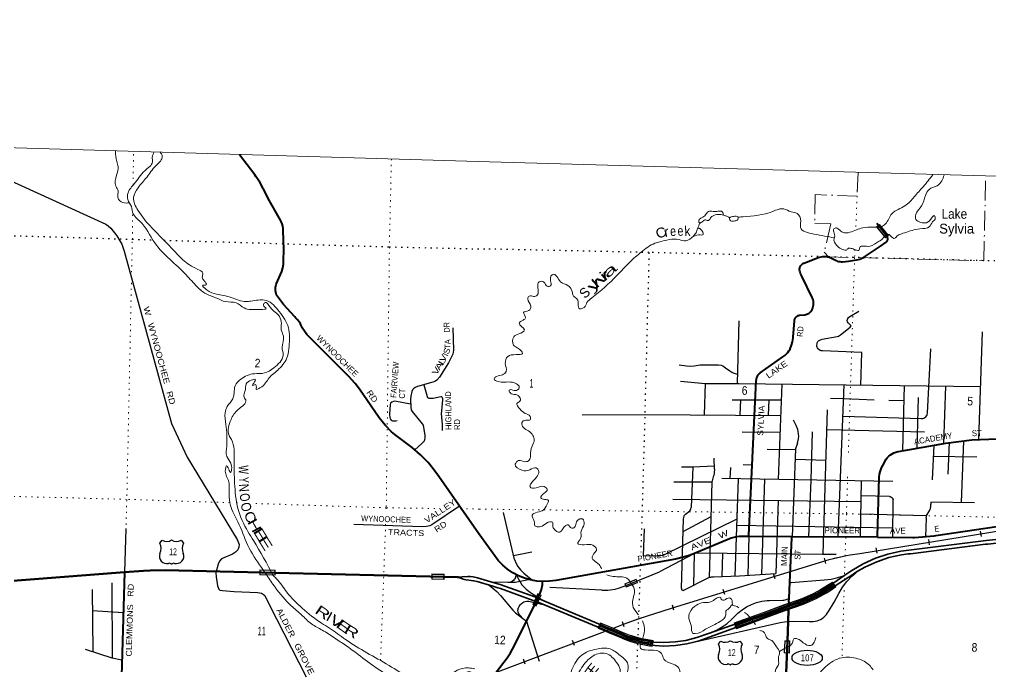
# Model space of a CAD drawing. Header units: feet. Extents: x -757852 to -501257, y -360805 to -170898.
# Drawn here: x -667449 to -647639, y -184104 to -170898 of the extents above; entities that cross this region are included whole.
import ezdxf
from ezdxf.enums import TextEntityAlignment as Align

# ---------------------------------------------------------------- set-up
doc = ezdxf.new("R2010")
doc.units = ezdxf.units.FT
doc.header["$LTSCALE"] = 80
doc.header["$PDMODE"] = 32
doc.header["$PDSIZE"] = 40
doc.linetypes.add('DOT_DASHED', pattern=[7.7, 5, -1.2, 0.3, -1.2])
doc.linetypes.add('DOTTED', pattern=[1.5, 0.3, -1.2])
for name, color, linetype, lineweight in [('16', 7, 'Continuous', 25), ('17', 7, 'Continuous', 25), ('20', 7, 'Continuous', 70), ('21', 7, 'Continuous', 25), ('23', 7, 'Continuous', 70), ('26', 7, 'Continuous', 40), ('27', 7, 'Continuous', 13), ('29', 7, 'Continuous', 25), ('31', 7, 'Continuous', 13), ('34', 7, 'Continuous', 13), ('39', 7, 'Continuous', 13), ('4', 7, 'Continuous', 13), ('41', 7, 'Continuous', 13), ('44', 7, 'DOT_DASHED', 13), ('55', 7, 'Continuous', 13), ('57', 7, 'Continuous', 13), ('59', 7, 'Continuous', 13), ('6', 7, 'DOTTED', 25), ('61', 7, 'Continuous', 13), ('7', 7, 'DOTTED', 13)]:
    doc.layers.add(name, color=color, linetype=linetype, lineweight=lineweight)
doc.layers.add('30', color=7, linetype='Continuous')

msp = doc.modelspace()

# ---------------------------------------------------------------- linework, layer by layer
at = {"layer": '16'}
for p, q in [((-664587.64, -181585.05), (-664536.33, -181526.29)), ((-664344.57, -181520.32), (-664344.85, -181520.52)), ((-664152.48, -181526.2), (-664101.09, -181585.05)), ((-653190.78, -183642.86), (-653139.47, -183584.1)), ((-652947.71, -183578.13), (-652947.99, -183578.33)), ((-652755.62, -183584.01), (-652704.23, -183642.86))]:
    msp.add_line(p, q, dxfattribs=at)
for centre, radius, start, end in [((-664780.62, -181695.68), 222.05, 332.97043, 29.75871), ((-664445.25, -181368.63), 182.07, 239.97227, 303.45418), ((-664243.47, -181369.13), 181.52, 236.33975, 300.08743), ((-664243.48, -181368.63), 182.07, 236.54582, 236.59441), ((-663908.12, -181695.68), 222.05, 150.24129, 207.02957), ((-664441.43, -181850.58), 151.42, 159.09177, 283.81923), ((-664247.31, -181850.58), 151.42, 256.18077, 20.90823), ((-653048.39, -183426.44), 182.07, 239.97227, 303.45418), ((-652846.61, -183426.94), 181.52, 236.33975, 300.08743), ((-652846.62, -183426.44), 182.07, 236.54582, 236.59441), ((-653383.76, -183753.49), 222.05, 332.97043, 29.75871), ((-652511.26, -183753.49), 222.05, 150.24129, 207.02957), ((-653044.57, -183908.39), 151.42, 159.09177, 283.81923), ((-652850.45, -183908.39), 151.42, 256.18077, 20.90823)]:
    msp.add_arc(centre, radius, start, end, dxfattribs=at)
for centre, major_axis, start_param, end_param in [((-664386.09, -182049.4), (-19.56, 51.67), 4.95877769, 6.28318531), ((-664302.64, -182049.4), (19.56, 51.67), 0, 1.32637542), ((-652989.23, -184107.21), (-19.56, 51.67), 4.95877769, 6.28318531), ((-652905.78, -184107.21), (19.56, 51.67), 0, 1.32637542)]:
    msp.add_ellipse(centre, major_axis=major_axis, ratio=0.929097, start_param=start_param, end_param=end_param, dxfattribs=at)
at = {"layer": '17'}
msp.add_ellipse((-651380.21, -183926.56), major_axis=(-309.24, 1), ratio=0.500121, dxfattribs=at)
at = {"layer": '20'}
msp.add_line((-674533.82, -182881.11), (-665304.07, -182177.26), dxfattribs=at)
at = {"layer": '20', "lineweight": 35}
for p, q in [((-657794.98, -182462.44), (-658108.8, -182368.13)), ((-657762.67, -182393.83), (-658106.56, -182290.78))]:
    msp.add_line(p, q, dxfattribs=at)
for points in [[(-650615.01, -182240), (-650468.2, -182142.92), (-650235.33, -182005.99), (-649989.42, -181894.16), (-649733.17, -181808.64), (-649469.39, -181750.38), (-649305.51, -181728.46), (-647729.77, -181530.92), (-647204.01, -181476.01), (-646782.75, -181417.1), (-646369.95, -181314.48), (-646199.28, -181258.28), (-645167.07, -180903.89), (-644442.72, -180686), (-643699.56, -180545.02), (-643344.3, -180505.65), (-641241.13, -180352.37)], [(-650372.79, -182173.7), (-650200.75, -182072.54), (-649961.99, -181963.96), (-649713.19, -181880.93), (-649457.06, -181824.36), (-649322.95, -181806.42), (-649301.58, -181803.56), (-649272.95, -181799.97), (-647745.44, -181608.47), (-647718.75, -181605.13), (-647695.44, -181602.69), (-647223.68, -181553.43)], [(-653664.51, -183598.43), (-653611.31, -183584.89), (-653603.97, -183582.54), (-652834.33, -183307.29), (-652388.6, -183144.67), (-651785.94, -182922.66), (-651455.76, -182804.9), (-651334.43, -182750.84), (-651183.27, -182681.34), (-651016.19, -182588.68), (-650807.39, -182457.13), (-650451.85, -182222.02), (-650432.5, -182209.65), (-650401.85, -182190.79), (-650372.79, -182173.7)], [(-653393.97, -183427.78), (-652060.58, -182957.99), (-651687.16, -182820.89), (-651404.67, -182713.73), (-651291.02, -182663.31), (-651157.89, -182597.12), (-650992.29, -182499.42), (-650859.16, -182408.03), (-650615.01, -182240)], [(-658106.56, -182290.78), (-658196.13, -182271.61), (-658254.08, -182265.73), (-658279.01, -182263.21), (-658304.08, -182264.43), (-658415.42, -182269.84), (-658467.51, -182276.7), (-658492.51, -182279.99)], [(-658108.8, -182368.13), (-658183.87, -182351.2), (-658284.18, -182338.05), (-658339.88, -182331.27), (-658394.56, -182318.71), (-658447.63, -182300.51), (-658467.51, -182291.42), (-658492.51, -182279.99)], [(-653393.97, -183427.78), (-653629.23, -183511.92), (-653633.43, -183513.23), (-653852.47, -183568.97), (-654076.15, -183601.52), (-654301.99, -183610.5), (-654505.96, -183607.12), (-654629.32, -183588.22), (-654835.46, -183544.1), (-655039.98, -183481.08), (-656883.58, -182705.7), (-656937.17, -182682.98), (-657641.33, -182430.28), (-657762.67, -182393.83)], [(-653664.51, -183598.43), (-653837.97, -183642.56), (-654069.41, -183676.22), (-654303.1, -183685.5), (-654486.48, -183673.29), (-654639.06, -183646.51), (-654866.3, -183596.09), (-655072.45, -183536.23), (-656888.14, -182784.99), (-656912.94, -182774.72), (-656938.14, -182764.03), (-656966.16, -182752.15), (-657637.93, -182511.07), (-657662.86, -182502.12), (-657687.93, -182494.59), (-657794.98, -182462.44)]]:
    msp.add_lwpolyline(points, dxfattribs=at)
at = {"layer": '20'}
msp.add_lwpolyline([(-665304.07, -182177.26), (-664921, -182148.05), (-664782.03, -182140.44), (-664475.09, -182135.76), (-662232.97, -182189.81), (-658785.02, -182272.94), (-658517.51, -182279.39), (-658492.51, -182279.99)], dxfattribs=at)
at = {"layer": '21'}
for points in [[(-657323.35, -182224.16), (-657323.93, -182250.42), (-657328.49, -182271.54), (-657332.48, -182285.81), (-657341.6, -182304.07), (-657350.74, -182319.49), (-657364.42, -182337.18), (-657392.96, -182362.88), (-657410.64, -182374.86), (-657430.04, -182382.86)], [(-657240.06, -182361.15), (-657274.59, -182296.38), (-657302.81, -182245.85), (-657323.35, -182224.16)], [(-651768.41, -183182.49), (-651663.58, -183176.01), (-651330.06, -183180.94), (-651294.28, -183182.12), (-651255.53, -183181.65), (-651217.04, -183177.13), (-651179.23, -183168.62), (-651142.52, -183156.2), (-651107.31, -183140.01), (-651073.98, -183120.23), (-651042.9, -183097.08), (-651014.42, -183070.8), (-650988.84, -183041.69), (-650966.44, -183010.06), (-650948.48, -182978.31), (-650830.78, -182786.97), (-650736.64, -182614.14), (-650659.46, -182485.68), (-650569.28, -182365.99), (-650467.08, -182256.39), (-650419.7, -182214.83), (-650388.9, -182187.83), (-650372.79, -182173.7)], [(-651734.99, -182389.2), (-651709.43, -182387.31), (-651032, -182337.04), (-650892.11, -182319.98), (-650754.76, -182288.4), (-650621.47, -182242.63), (-650615.01, -182240)], [(-657869.6, -182440.23), (-657712.97, -182571.2), (-657635.38, -182651.12), (-657383.27, -182954.26), (-657353.61, -182983.95), (-657329.42, -183003.73), (-657107.03, -183174.7)], [(-657829.09, -182373.44), (-657487.06, -182383.98), (-657402.93, -182383.13), (-657366.42, -182381.98), (-657337.93, -182378.04), (-657067.22, -182324.61)], [(-657240.06, -182361.15), (-657226.65, -182389.98), (-657199.29, -182433.38), (-657169.32, -182468.47), (-657113.41, -182523.27), (-657022.13, -182592.91), (-656951.39, -182640.86), (-656750.39, -182760.42)], [(-657185.31, -183114.67), (-657223.54, -183076.99), (-657242.64, -183054.44), (-657261.19, -183026.19), (-657276.29, -182991.62), (-657280.85, -182955.09), (-657278.27, -182930.27), (-657272.6, -182911.45), (-657269.17, -182902.32), (-657256.89, -182877.46), (-657231.84, -182841.03), (-657212.96, -182820.96), (-657178.73, -182795.84), (-657159.33, -182785.57), (-657135.37, -182778.72), (-657098.86, -182771.87), (-657077.47, -182770.44), (-657058.93, -182770.73), (-657030.12, -182774.44), (-657003.03, -182779.86), (-656914.2, -182802.59), (-656738.11, -182846.63)], [(-653393.97, -183427.78), (-653343.97, -183408.73), (-653326.04, -183402.26), (-653216.14, -183353.39), (-653111.95, -183293.29), (-653014.61, -183222.64), (-652925.19, -183142.2), (-652795.62, -183014.86), (-652708.46, -182946.04), (-652614.59, -182886.71), (-652515.03, -182837.52), (-652410.88, -182799.01), (-652303.26, -182771.59), (-652193.38, -182755.57), (-652149.02, -182752.4), (-651878.74, -182746.5), (-651878.05, -182746.42), (-651854.3, -182745.22), (-651830.8, -182741.54), (-651807.82, -182735.43), (-651785.6, -182726.95), (-651764.39, -182716.19), (-651748.87, -182706.14)], [(-653664.51, -183598.43), (-651934.36, -183205.97), (-651842.29, -183189.03), (-651769.08, -183182.53), (-651768.41, -183182.49)]]:
    msp.add_lwpolyline(points, dxfattribs=at)
at = {"layer": '23'}
msp.add_line((-651768.41, -183182.49), (-651758.81, -182948.17), dxfattribs=at)
msp.add_lwpolyline([(-651811.36, -184230.98), (-651784.54, -183576.29), (-651768.41, -183182.49)], dxfattribs=at)
at = {"layer": '26'}
for p, q in [((-649750.74, -175332.91), (-649961.5, -175064.02)), ((-651694.01, -181453.43), (-652570.17, -181447.61)), ((-649944.07, -181465.04), (-651694.01, -181453.43))]:
    msp.add_line(p, q, dxfattribs=at)
for points in [[(-658080.53, -181397.72), (-658893, -180223.05), (-659007.94, -180071.49), (-659112.82, -179940.66), (-659267.82, -179780), (-659438.76, -179636.42), (-659789.55, -179370.09), (-659856.05, -179312.21), (-659990.73, -179175.58), (-660110.39, -179025.62), (-660515.06, -178444.7), (-660600.14, -178329.77), (-660729.11, -178185.15), (-661532.4, -177383.45), (-661587.92, -177324.97), (-661637.03, -177261.01), (-661679.18, -177192.26), (-661684.17, -177182.5), (-661696.88, -177157.63), (-661708.77, -177132.5), (-661718.19, -177112.6), (-661744.15, -177069.93), (-661774.43, -177030.21), (-661785.12, -177018.87), (-661808.92, -176993.62), (-661831.32, -176968.87), (-662061, -176715.05), (-662187.95, -176554.38), (-662202.08, -176525.44), (-662213.11, -176495.18), (-662220.91, -176463.93), (-662225.41, -176432.04), (-662226.54, -176399.86), (-662224.31, -176367.73), (-662218.73, -176336.01), (-662209.87, -176305.05), (-662202.83, -176286.54), (-662099.14, -176042.26), (-662077.55, -175967.14), (-662063.93, -175890.17), (-662059.01, -175831.02), (-662057, -175588.05), (-662065.93, -175215.02), (-662069.15, -175164.88), (-662077.59, -175115.35), (-662091.15, -175066.98), (-662109.71, -175020.29), (-662124.4, -174990.98), (-662351, -174598.05), (-662479.92, -174347.03), (-662546.33, -174221.51), (-662625.5, -174103.62), (-662649.95, -174072.01), (-662960.69, -173658.47)], [(-650533.81, -175830.54), (-650334.03, -175796.4), (-650306.82, -175790.21), (-650280.4, -175781.21), (-650255.07, -175769.5), (-650231.1, -175755.2), (-650227.83, -175752.98), (-650131.13, -175686.86), (-649884.74, -175527.99), (-649771.87, -175441.86), (-649763.75, -175435.61), (-649756.32, -175428.56), (-649749.68, -175420.76), (-649743.88, -175412.31), (-649742.46, -175409.68), (-649732.4, -175384.78), (-649735.28, -175359.68), (-649736.19, -175356.65), (-649738.94, -175350.08), (-649742.36, -175343.83), (-649746.41, -175337.98), (-649750.74, -175332.91)], [(-652570.17, -181447.61), (-652568.84, -181419.41), (-652420.92, -178272.81), (-652417.2, -178247.12), (-652410.81, -178221.97), (-652401.82, -178197.62), (-652390.34, -178174.34), (-652376.49, -178152.39), (-652360.43, -178132.01), (-652342.31, -178113.42), (-652338.15, -178109.66), (-651873.8, -177782.03), (-651838.85, -177757.27), (-651806.67, -177729), (-651777.62, -177697.52), (-651752.03, -177663.18), (-651730.16, -177626.35), (-651727.05, -177620.31), (-651699.69, -177548.49), (-651679.98, -177474.21), (-651668.15, -177398.28), (-651666.23, -177376.3), (-651641.12, -177055.67), (-651639.89, -177041.8), (-651637.2, -177028.15), (-651633.11, -177014.85), (-651627.65, -177002.04), (-651620.88, -176989.88), (-651612.88, -176978.5), (-651603.73, -176968.01), (-651593.53, -176958.54), (-651582.4, -176950.18), (-651570.46, -176943.04), (-651557.83, -176937.18), (-651544.67, -176932.67), (-651531.56, -176929.65), (-651424.62, -176923.33), (-651406.21, -176920.15), (-651388.24, -176915.06), (-651370.9, -176908.12), (-651354.38, -176899.41), (-651338.86, -176889.01), (-651324.51, -176877.06), (-651323.43, -176876.05), (-651306.24, -176857.33), (-651291.1, -176836.92), (-651278.18, -176815.04), (-651267.62, -176791.93), (-651262.05, -176775.33), (-651255.38, -176750.45), (-651250.69, -176725.33), (-651250.56, -176724.62), (-651248.48, -176698.55), (-651249.13, -176672.4), (-651252.52, -176646.47), (-651258.59, -176621.03), (-651267.29, -176596.37), (-651278.53, -176572.75), (-651279.51, -176570.95), (-651491.54, -176133.96), (-651513.77, -176082.83), (-651521.57, -176058.39), (-651529.53, -176033.45), (-651533.45, -176008.39), (-651533.82, -176004.47), (-651533.68, -175989.84), (-651532, -175975.3), (-651528.81, -175961.02), (-651524.15, -175947.15), (-651518.07, -175933.84), (-651510.62, -175921.24), (-651501.9, -175909.49), (-651492, -175898.72), (-651481.03, -175889.03), (-651469.1, -175880.55), (-651456.36, -175873.36), (-651446.14, -175868.79), (-651339.99, -175834.22), (-651154.48, -175759.28), (-651124.12, -175747.84), (-651092.74, -175739.64), (-651060.67, -175734.77), (-651028.27, -175733.27), (-650995.88, -175735.17), (-650963.88, -175740.44), (-650932.6, -175749.03), (-650914.53, -175755.66), (-650789.17, -175817.72), (-650764.96, -175827.93), (-650739.81, -175835.56), (-650714, -175840.51), (-650687.81, -175842.74), (-650661.54, -175842.22), (-650657.24, -175841.88), (-650533.81, -175830.54)], [(-649944.07, -181465.04), (-649943.4, -181440.14), (-649911.39, -180245.11), (-649902.29, -180178.08), (-649886.23, -180112.37), (-649863.39, -180048.7), (-649840.1, -179999.12), (-649771.59, -179873.48), (-649745.19, -179840.8), (-649715.52, -179811.06), (-649682.91, -179784.58), (-649647.7, -179761.65), (-649610.29, -179742.54), (-649571.09, -179727.43), (-649530.52, -179716.51), (-649518.3, -179714.1), (-648549.34, -179543.42), (-648018.84, -179477.68), (-647672.07, -179464.87), (-644976.28, -179422.82)], [(-649944.07, -181465.04), (-649226.01, -181469.8), (-649190.39, -181468.74), (-648788.37, -181435.21), (-648755.41, -181430.57), (-647145.2, -181189.1), (-646659.43, -181083.16), (-643022.34, -180098.55)], [(-652570.17, -181447.61), (-652731.72, -181446.54), (-652767.85, -181448.02), (-652823.08, -181455.09), (-652877.28, -181467.9), (-652929.84, -181486.3), (-653711.52, -181807.21), (-653808.04, -181843.08), (-653882.07, -181867.59), (-654063.42, -181913.03), (-656506.3, -182344.97), (-656634.94, -182363.24), (-656764.79, -182367.96), (-656894.41, -182359.08), (-657022.4, -182336.7), (-657147.35, -182301.07), (-657267.89, -182252.57), (-657382.71, -182191.74), (-657490.53, -182119.24), (-657590.18, -182035.86), (-657680.57, -181942.53), (-657681.56, -181941.4), (-658080.53, -181397.72)], [(-651734.99, -182389.2), (-651695.14, -181479.31), (-651694.01, -181453.43)], [(-665304.07, -182177.26), (-665413.56, -185949.75), (-665408.87, -185964.99), (-665393.64, -185974.36), (-665347.96, -185993.11), (-665309.3, -186003.66), (-665217.93, -186011.86), (-663934.03, -186050.54), (-663559.17, -186055.23), (-663338.95, -186078.66), (-662951.67, -186155.13), (-662603.54, -186256.27), (-662545.88, -186265), (-662495.52, -186266.18), (-662402.97, -186257.97), (-662271.53, -186232.87), (-662166.34, -186197.03), (-661999.99, -186129.05), (-661856.11, -186082.25), (-661667.45, -186035.4), (-661531.27, -185998.19)], [(-656889.89, -182743.12), (-656827.6, -182603.17), (-656797.94, -182530.11), (-656781.96, -182438.78), (-656777.4, -182370.28)], [(-651729.3, -182833.23), (-651752.25, -182783.23), (-651748.87, -182706.14), (-651734.99, -182389.2)], [(-657810.37, -184329.96), (-657723.24, -184218.59), (-657501.9, -183924.04), (-657433.44, -183821.3), (-657349.01, -183670.6), (-656889.89, -182743.12)]]:
    msp.add_lwpolyline(points, dxfattribs=at)
at = {"layer": '29'}
for p, q in [((-652777.4, -177048.55), (-652807.55, -178322.44)), ((-647808.75, -177269.87), (-647886.43, -179470.01)), ((-650266.93, -177696.02), (-651067.41, -177663.79)), ((-648925.7, -178927.72), (-648857.9, -177619.55)), ((-650284.42, -178361.01), (-650266.93, -177696.02)), ((-653459.4, -178325.36), (-653478.48, -178965.47)), ((-651897.88, -178338.29), (-651969.46, -180286.17)), ((-650747.35, -181459.71), (-650623.92, -178353.66)), ((-649432.09, -179697.59), (-649396.4, -178368.48)), ((-648560.44, -178378.56), (-648600.7, -179552.47)), ((-652909.45, -178659.25), (-651909.76, -178661.72)), ((-652739.55, -178659.67), (-652750.74, -178969.46)), ((-652162.19, -178662.45), (-652176.5, -178972.64)), ((-649716.83, -178665.22), (-649406.33, -178674.93)), ((-649137.82, -179645.09), (-649106, -178611.14)), ((-651052.3, -181812.11), (-650962.22, -178862.03)), ((-650643.41, -178993.7), (-649051.98, -179039.64)), ((-650975.32, -179263.92), (-648988.29, -179314.23)), ((-652703.69, -179315.76), (-651937.1, -179318.62)), ((-651277.3, -179311.04), (-651308.61, -180301.02)), ((-652193.21, -179665.39), (-651613.74, -179671.42)), ((-648793.44, -179588.61), (-648831.78, -180289.87)), ((-648481.66, -179532.94), (-648510.29, -180177.17)), ((-648192.15, -179494.76), (-648235.92, -180755.82)), ((-653271.76, -180075), (-653274.02, -179854.23)), ((-651623.69, -179872.33), (-650993.58, -179888.93)), ((-647921.74, -179828.81), (-648808.3, -179815.9)), ((-653710.07, -180035.03), (-653746.27, -180855.14)), ((-652946.52, -180044.03), (-652958.68, -180268.64)), ((-652504.98, -179991.48), (-652684.73, -179988.3)), ((-649631.04, -180327.98), (-653122.59, -180265.55)), ((-652787.09, -180271.55), (-652853.71, -182255.75)), ((-652303.91, -182222.82), (-652240.66, -180281.32)), ((-651308.61, -180301.02), (-651350.28, -181455.71)), ((-650292.67, -181461.66), (-650270.07, -180316.55)), ((-649702.53, -180631.69), (-650273.58, -180617)), ((-650278.41, -180738.97), (-654123.42, -180691.32)), ((-651969.44, -180718.01), (-652019.88, -182204.17)), ((-649631.73, -181464.05), (-649627.69, -180699.72)), ((-657348.64, -181919.8), (-657577.58, -180962.03)), ((-653910.4, -181348.17), (-653338.6, -181038.44)), ((-648943.35, -181024.65), (-650281.54, -180994)), ((-652814.84, -181098.01), (-654298.75, -181820.26)), ((-653943.77, -182512.37), (-653902.97, -181089.07)), ((-652817.96, -181219.01), (-649631.75, -181269.66)), ((-648952.15, -181078.36), (-648967.62, -181453.71)), ((-665278.27, -181288.34), (-665304.07, -182177.26)), ((-652570.02, -181444.41), (-652589.43, -182241.56)), ((-657368.24, -181837.82), (-656994.5, -181759.69)), ((-653677.29, -181793.75), (-654391.27, -182168.04)), ((-653691.68, -182442.9), (-653677.29, -181793.75)), ((-653110.71, -181793.65), (-653118.43, -182264.09)), ((-665562.49, -182394.74), (-665558.54, -183935.4)), ((-653895.42, -182546.52), (-653415.24, -182302.3)), ((-665962.44, -182534.01), (-665954.61, -183804.54)), ((-655571.14, -182543.37), (-656626.65, -182492.63)), ((-665959.83, -182958.2), (-665331.99, -182998.97)), ((-657107.03, -183174.7), (-656845.36, -183990.81))]:
    msp.add_line(p, q, dxfattribs=at)
for points in [[(-669192.03, -173476.17), (-665685.07, -175078.86), (-665638.08, -175108.96), (-665581.85, -175160.52), (-665461.66, -175314.05), (-665361.63, -175483.97), (-665309.06, -175629.01), (-664348.82, -179144.62), (-664025.4, -179833.14), (-663006.58, -181508.12), (-662969.67, -181613.04), (-662974.36, -181664.61), (-662991.2, -181718.67), (-663039.95, -181767.73), (-663100.55, -181811.2), (-663324.35, -181904.08), (-663367.94, -181950.55), (-663398.05, -182011.76), (-663439.94, -182192.47), (-663438.23, -182274), (-663408.22, -182457.55), (-663382, -182522.44), (-663358.57, -182541.19), (-663308.92, -182554.75), (-663070.63, -182574.36), (-662593.41, -182593.61), (-662510.49, -182606.82), (-662472.14, -182631.49), (-662444.89, -182653.7), (-662352.15, -182835.38), (-661602, -184309.73)], [(-651067.41, -177663.79), (-651094.52, -177660.18), (-651112.5, -177654.19), (-651143, -177636.75), (-651158.79, -177622.03), (-651171.33, -177601.88), (-651177.31, -177586.07), (-651180.04, -177562.65), (-651175.68, -177499.44), (-651169.69, -177483.63), (-651165.27, -177472.76), (-651152.26, -177458.56), (-651136.95, -177446.61), (-651110.32, -177436.23), (-651073.29, -177423.15), (-650766.1, -177368.66), (-650744.32, -177359.95), (-650702.92, -177333.79), (-650502.49, -177176.86), (-650486.69, -177157.78), (-650486.14, -177149.61), (-650487.24, -177146.35), (-650509.03, -177124.55), (-650543.89, -177089.68), (-650555.86, -177071.14), (-650561.32, -177043.9), (-650560.21, -177022.1), (-650550.42, -177000.31), (-650535.16, -176980.69), (-650506.85, -176958.9), (-650325.85, -176851.22)], [(-658610.82, -177189.34), (-658592.18, -177648.41), (-658610.01, -177731.51), (-658693.82, -177904.88), (-658877.79, -178197.08), (-658934.23, -178257.81), (-658962.34, -178276.56), (-659015.54, -178298.71), (-659327.82, -178391.41), (-659376.43, -178409.22), (-659409.82, -178435.94), (-659430.9, -178457.04), (-659442.62, -178487.51), (-659462.38, -178586.52), (-659471.9, -178648.06), (-659467.22, -178816.81), (-659457.24, -178866.76), (-659436.76, -178898.85), (-659231.29, -179148.05), (-659214.19, -179180.11), (-659179.05, -179388.71), (-659178.4, -179441.82), (-659183.74, -179473.09), (-659195.45, -179501.21), (-659238.12, -179551.94), (-659384.65, -179681.87)], [(-653990.69, -177945.84), (-653841.22, -177966.98), (-653764.97, -177971.34), (-653688.71, -177964.8), (-653562.35, -177947.36), (-653523.14, -177945.18), (-653488.28, -177947.36), (-653187.63, -177949.54), (-653135.35, -177956.08), (-653102.67, -177969.16), (-653046.02, -178010.57), (-652958.88, -178071.6), (-652917.49, -178097.75), (-652876.09, -178115.19), (-652803.13, -178135.72)], [(-653962.41, -178278.65), (-653459.4, -178325.36), (-652776.03, -178327.69), (-647848.2, -178387.16)], [(-659197.09, -178352.6), (-659134.53, -178589.47), (-659122.69, -178609.85), (-659111.68, -178621.7), (-659098.47, -178628.79), (-659071.27, -178629.32), (-659007.86, -178625.04), (-658854.35, -178595.94), (-658842.26, -178595.92), (-658832.31, -178601.19), (-658822.94, -178615.25), (-658818.83, -178633.42), (-658816.27, -178661.17), (-658841.68, -178887.14), (-658843.22, -178940.39), (-658824.33, -179167.05), (-658826.08, -179285.03)], [(-650903.49, -178623.87), (-650623.12, -178633.79), (-650012.7, -178658.86)], [(-659469.04, -178751.27), (-659788.92, -178690.12), (-659818.63, -178692.59), (-659851.43, -178706.65), (-659881.89, -178727.75), (-659887.35, -178754.99), (-659901.67, -178952.59), (-659893.6, -179023.07), (-659884.23, -179051.2), (-659865.49, -179076.98), (-659837.8, -179090.67), (-659769.48, -179088.85), (-659745.16, -179081.62)], [(-655970.77, -178965), (-654684.1, -178959), (-651924.8, -178977.25)], [(-651576.29, -179543.82), (-651556.97, -179453.46), (-651552.61, -179402.24), (-651554.79, -179361.91), (-651561.32, -179308.51), (-651571.13, -179267.1), (-651601.63, -179185.37), (-651658.62, -179074.51)], [(-649051.98, -179039.64), (-649022.63, -179038.78), (-649000.84, -179034.42), (-648980.14, -179023.52), (-648961.63, -179007.18), (-648943.11, -178988.65), (-648935.48, -178976.66), (-648931.12, -178965.76), (-648925.7, -178927.72)], [(-651576.29, -179543.82), (-651615.48, -179663.31), (-651685.99, -181457.36)], [(-653273.96, -180011.74), (-653710.07, -180035.03), (-653943.13, -180031.4)], [(-653375.38, -182285.31), (-653318.04, -180341.61), (-653287.21, -180206.43)], [(-653271.76, -180075), (-653274.8, -180144.37), (-653278.61, -180163.44), (-653287.21, -180206.43)], [(-653318.04, -180341.61), (-653725.83, -180342.23), (-654101.23, -180342.23)], [(-649702.53, -180631.69), (-649686.27, -180634.51), (-649674.29, -180638.87), (-649653.34, -180650.58), (-649645.97, -180657.39), (-649636.16, -180671.56), (-649632.35, -180681.91), (-649627.69, -180699.72)], [(-658471.24, -180832.82), (-659034.97, -181211.04), (-659076.74, -181231.55), (-659147.43, -181243.85), (-659236.02, -181252.46), (-660627.82, -181204.01)], [(-653902.97, -181089.07), (-653897.88, -181063.06), (-653889.17, -181036.9), (-653879.36, -181016.2), (-653861.93, -180995.49), (-653772.61, -180923.57), (-653759.54, -180906.13), (-653750.83, -180884.33), (-653746.27, -180855.14)], [(-648952.15, -181078.36), (-648948.79, -181039.91), (-648944.44, -181018.12), (-648934.63, -181001.77), (-648897.6, -180944.01), (-648881.26, -180914.58), (-648871.45, -180892.78), (-648867.09, -180877.53), (-648860.56, -180829.57), (-648858.04, -180790.38)], [(-647968.66, -180760.17), (-648854.67, -180745.75), (-648858.04, -180790.38)], [(-654429.7, -181850.79), (-654719.21, -181843.05), (-654701.8, -181291.89)], [(-654429.7, -181850.79), (-654390.83, -181846.08), (-654361.97, -181840.09), (-654323.29, -181829.73), (-654298.75, -181820.26)], [(-650787.05, -181814.79), (-651066.48, -181815.67), (-653659.84, -181787.74)], [(-657348.64, -181919.8), (-657316.11, -181999.22), (-657280.17, -182061.33), (-657228.97, -182129.99), (-657158.17, -182196.46), (-656977.83, -182344.49)], [(-655571.14, -182543.37), (-655445.8, -182543), (-655397.88, -182538.64), (-655297.66, -182521.21), (-655210.52, -182497.23), (-655081.98, -182449.28), (-654759.56, -182322.87), (-654539.52, -182233.51), (-654391.27, -182168.04)], [(-653288.73, -182269.46), (-652761.18, -182252.83), (-652019.88, -182204.17)], [(-653415.24, -182302.3), (-653384.28, -182288.52), (-653364.67, -182281.44), (-653348.33, -182277.63), (-653334.71, -182274.9), (-653309.12, -182271.09), (-653288.73, -182269.46)], [(-653943.77, -182512.37), (-653941.47, -182527.73), (-653935.75, -182537.27), (-653925.13, -182545.17), (-653915.33, -182547.35), (-653905.25, -182548.17), (-653895.42, -182546.52)], [(-665362.56, -183972.22), (-665559.31, -183935.26), (-666101.71, -183755.89)]]:
    msp.add_lwpolyline(points, dxfattribs=at)
at = {"layer": '31'}
for p, q in [((-655098.76, -182413.63), (-654865.95, -182322.53)), ((-654865.95, -182322.53), (-654838.62, -182392.37))]:
    msp.add_line(p, q, dxfattribs=at)
msp.add_lwpolyline([(-654838.62, -182392.37), (-655071.43, -182483.47), (-655098.76, -182413.63)], dxfattribs=at)
msp.add_lwpolyline([(-654870.48, -182332.88), (-655088.4, -182418.16), (-655066.89, -182473.11), (-654848.97, -182387.83)], close=True, dxfattribs=at)
at = {"layer": '34', "lineweight": 25}
for p, q in [((-647824.27, -181447.38), (-647841.92, -181338.19)), ((-648882.32, -181621.07), (-648899.97, -181511.88)), ((-649954.61, -181791.78), (-649972.26, -181682.59)), ((-650999.66, -181997.73), (-651029.45, -181891.21)), ((-652036.23, -182315.7), (-652068.94, -182210.04)), ((-653059.72, -182635.26), (-653092.43, -182529.6)), ((-654097.72, -182953.85), (-654130.43, -182848.19)), ((-655110.27, -183295.82), (-655149.29, -183192.32)), ((-658166.74, -184386.96), (-655513.86, -183386.82)), ((-656127.18, -183676.4), (-656166.2, -183572.9)), ((-657129.54, -184057.08), (-657168.56, -183953.58))]:
    msp.add_line(p, q, dxfattribs=at)
at = {"layer": '34'}
for p, q in [((-654149.15, -182913.77), (-651021.38, -181945.54)), ((-658166.35, -184387.99), (-655125.55, -183241.61))]:
    msp.add_line(p, q, dxfattribs=at)
at = {"layer": '34', "lineweight": 25}
msp.add_lwpolyline([(-655330.6, -183317.73), (-655125.92, -183240.57), (-655125.88, -183240.56), (-654807.2, -183126.1), (-654487.66, -183019.56), (-654166.15, -182918.49), (-654149.71, -182912.8), (-654149.49, -182912.73), (-651021.69, -181944.48), (-650933.65, -181919.86), (-650845.55, -181897.39), (-650757.03, -181876.43), (-650667.72, -181856.32), (-650578.32, -181838.37), (-650503.39, -181824.49), (-650306.13, -181793.3), (-647048.67, -181266.68)], dxfattribs=at)
at = {"layer": '34'}
msp.add_lwpolyline([(-650503.2, -181825.57), (-650305.96, -181794.39), (-647048.5, -181267.77), (-647047.93, -181267.68)], dxfattribs=at)
for centre, radius, start, end in [((-649585.98, -186966.31), 5221.92, 100.11632, 105.95479), ((-648480.9, -201413.76), 19348.87, 107.03526, 110.08484)]:
    msp.add_arc(centre, radius, start, end, dxfattribs=at)
at = {"layer": '39'}
for p, q in [((-652433.86, -183247.78), (-652552.55, -183097.31)), ((-651945.86, -183794.93), (-651845.84, -183734.69))]:
    msp.add_line(p, q, dxfattribs=at)
for points in [[(-665208.7, -174639.55), (-665339.14, -174635.43), (-665442.53, -174531.48), (-665436.4, -174398.79), (-665483.7, -174302.66), (-665468.66, -174077.62), (-665437.03, -173901.42), (-665463.99, -173797.88), (-665488.68, -173584.75)], [(-664704.7, -173607.34), (-664739, -173712.05), (-664736, -173801.05), (-664890, -173985.05), (-665106, -174253.05), (-665234, -174434.05), (-665238, -174575.05), (-665166, -174718.05), (-665128, -174864.05), (-664993, -175015.05), (-664688, -175456.05), (-664047, -176111.05), (-663821, -176357.05), (-663642, -176497.05), (-663419, -176588.05), (-663248, -176657.05), (-663029, -176683.05), (-662867, -176785.05), (-662533, -176816.05), (-662415, -176798.05), (-662470, -176728.05), (-662440, -176676.05), (-662334, -176770.05), (-662147, -176960.05), (-662106, -177100.05), (-662108, -177235.05), (-662063, -177361.05), (-662090, -177594.05), (-662070, -177749.05), (-662261, -178008.05), (-662449, -178113.05), (-662656, -178127.05), (-662933, -178240.05), (-663049, -178375.05), (-663069, -178518.05), (-663097, -178638.05), (-663210, -178798.05), (-663252, -178923.05), (-663240, -179163.05), (-663221, -179604.05), (-663217, -179816.05), (-663138, -179955.05), (-663121, -180080.05), (-663141, -180142.05), (-663180, -180076.05), (-663222, -180005.05), (-663249, -180113.05), (-663186, -180308.05), (-663172, -180580.05), (-663144, -180816.05), (-662991, -181149.05), (-662789, -181631.05), (-662512, -182082.05), (-662403.47, -182239.38)], [(-662273.47, -182245.29), (-662674, -181534.05), (-662787, -181350.05), (-662993, -180877.05), (-663059, -180362.05), (-663070, -179890.05), (-663124, -179472.05), (-663172, -179386.05), (-663133, -179061.05), (-662988, -178860.05), (-662834, -178663.05), (-662874, -178586.05), (-662849, -178492.05), (-662823, -178336.05), (-662724, -178260.05), (-662637, -178246.05), (-662669, -178318.05), (-662691, -178370.05), (-662640, -178351.05), (-662616, -178402.05), (-662621, -178442.05), (-662542, -178418.05), (-662355, -178214.05), (-662155, -178029.05), (-661982, -177770.05), (-661949, -177570.05), (-661962, -177189.05), (-662148, -176860.05), (-662413, -176633.05), (-662577, -176626.05), (-662727, -176646.05), (-662824, -176657.05), (-663131, -176572.05), (-663429, -176503.05), (-663637, -176410.05), (-663707, -176324.05), (-663638, -176314.05), (-663680, -176232.05), (-663718, -176160.05), (-663710, -176076.05), (-663810, -175999.05), (-664115, -175801.05), (-664429, -175476.05), (-665033, -174790.05), (-665122, -174534.05), (-665030, -174332.05), (-664853, -174121.05), (-664664, -173883.05), (-664535, -173686.05), (-664561.58, -173630.05), (-664570.98, -173621.23), (-664580.7, -173611.24)], [(-648815.75, -174067.18), (-649012.92, -174311.46), (-649196.5, -174516.64), (-649385.5, -174703.55), (-649651.97, -174861.75), (-649783.41, -175070.67), (-649861.34, -175132.31)], [(-649808.82, -175324.67), (-649710.34, -175286.6), (-649610.17, -175368.04), (-649548.43, -175323.8), (-649385.24, -175250.71), (-649083.11, -175170.12), (-648888.84, -175130.23), (-648821.18, -175027.85), (-648768.29, -174947.12), (-648796.91, -174899.91), (-648828.2, -174935.09), (-648946.39, -175045.87), (-649068.81, -175039.83), (-649161.29, -174978.46), (-649166.18, -174881.74), (-649045.7, -174700.63), (-648966.54, -174492.01), (-648892.14, -174367.73), (-648728.82, -174290.62), (-648633.11, -174191.17), (-648586.07, -174074.23)], [(-653090.18, -174889.59), (-653112.11, -174822.49), (-653204.28, -174813.43), (-653274.76, -174817.15), (-653371.08, -174811.97), (-653409.95, -174832.82), (-653470.6, -174905.26), (-653592.87, -175017.91), (-653575.84, -175050.66), (-653514.49, -175018.48), (-653449.19, -174988.44), (-653393.36, -175002.34), (-653362, -174965.15), (-653307.96, -174910.6), (-653194.33, -174878.12), (-653090.24, -174891.6)], [(-652967.32, -174943.92), (-653018.61, -174914.07), (-653054.49, -174904.85), (-653090.24, -174891.6)], [(-652967.32, -174943.92), (-652880, -174916.62), (-652791.97, -174929.57), (-652795.75, -174983.76), (-652852.89, -175010.04), (-652958.79, -174990.47), (-652967.32, -174943.92)], [(-650833.62, -175354.19), (-651241.47, -175278.23), (-651514.45, -175142.53), (-651512.27, -175013.86), (-651587.54, -174856.49), (-651707.11, -174824.4), (-651857.88, -174763.12), (-652080.72, -174816.15), (-652685.29, -174925.03), (-652781.96, -174932.42)], [(-653575.91, -175052.67), (-653587.78, -175108.6), (-653617.86, -175167.96), (-653646.71, -175251.5), (-653699.13, -175318.17), (-653595.88, -175295.41), (-653503.18, -175288.4), (-653519.03, -175219.49), (-653567.59, -175167.6), (-653593.37, -175156.7), (-653610.96, -175155.2)], [(-649861.34, -175132.31), (-650034.88, -175138.84), (-650246.31, -175150), (-650510.62, -175241.9), (-650647.42, -175245.45), (-650737.76, -175180.12), (-650795.14, -175152.08), (-650842.5, -175186.74), (-650819.67, -175288.07), (-650833.62, -175402.77), (-650739.57, -175544.16), (-650632.9, -175601.98), (-650586.72, -175603.5), (-650537.35, -175568.91), (-650465.19, -175575.3), (-650371.74, -175606.54), (-650325.68, -175612.07), (-650312.65, -175582.33), (-650301.04, -175534.43), (-650256.47, -175523.83), (-650095.71, -175525.09), (-649923.76, -175430.16), (-649822.69, -175351), (-649808.82, -175324.67)], [(-653702.12, -175319.91), (-653855.08, -175415.64), (-653992.97, -175390.99), (-654387.77, -175437.73), (-654486.48, -175465.94), (-654763.09, -175645.3), (-654998.87, -175848.77), (-655261.17, -176125.8), (-655774.47, -176579.65), (-655872.11, -176677.03), (-655929.6, -176775.72), (-656036.61, -176790.3), (-656048.84, -176733.58), (-656076.71, -176601.91), (-656145.22, -176545.34), (-656185.27, -176417.3), (-656262.77, -176328.25), (-656409.01, -176251.03), (-656566.94, -176101), (-656589.55, -176116.35), (-656613.43, -176232.24), (-656612.68, -176332.85), (-656681.35, -176342.66), (-656751.08, -176261.92), (-656847.2, -176250.71), (-656873.09, -176366.53), (-656888.3, -176524.95), (-656959.49, -176550.77), (-657053.74, -176543.65), (-657079.6, -176597.12), (-657016.24, -176750.07), (-657059.34, -176839.18), (-657165.07, -176875.93), (-657124.43, -176985.9), (-657174.19, -177032.54), (-657256.73, -177098.22), (-657148.54, -177232.53), (-657263.8, -177315.24), (-657366.23, -177374.24), (-657369.79, -177545.11), (-657267.53, -177614.85), (-657188.28, -177712), (-657315.77, -177737.98), (-657487.95, -177778.59), (-657538.78, -177919.75), (-657521.86, -178079.22), (-657594.5, -178149.25), (-657714.15, -178181.53), (-657766.05, -178232.13), (-657683.42, -178287.14), (-657472.64, -178296.08), (-657309.04, -178333.64), (-657253.1, -178405.89), (-657289, -178459.02), (-657381.56, -178462.01), (-657457.93, -178461.52), (-657441.56, -178514.36), (-657322.26, -178554.48), (-657245.46, -178603.27), (-657240.24, -178689.95), (-657301.92, -178732.17), (-657239.32, -178846.88), (-657133.71, -178936.85), (-657031.19, -178998.56), (-657029.53, -179071.03), (-657122.09, -179074.02), (-657198.29, -179129.85), (-657169.3, -179227.36), (-657064.91, -179293.15), (-656973.61, -179390.7), (-656946.24, -179476.09), (-656992.6, -179603.31), (-657025.18, -179801.38), (-657050.28, -179893.09), (-657127.63, -179922.74), (-657269.61, -179899.97), (-657334.28, -179972.27), (-657197.65, -180097.46), (-657038.49, -180086.59), (-656908.61, -180048.62), (-656854.81, -180124.82), (-656898.76, -180240.05), (-657011.38, -180365.09), (-657033.89, -180438.78), (-656905.83, -180457.07), (-656742.21, -180432.27), (-656681.73, -180488.57), (-656754.82, -180572.67), (-656809.97, -180661.38), (-656738.67, -180693.89), (-656656.87, -180712.67), (-656689.86, -180800.1), (-656759.73, -180908.44), (-656885.86, -180954.59), (-656990.29, -181013.52), (-656962.99, -181100.91), (-656937.06, -181230.51)], [(-656937.06, -181230.51), (-656869.51, -181254.86), (-656757.83, -181220.31), (-656626.83, -181148.17), (-656572.81, -181155.98), (-656569.47, -181238.56), (-656535.42, -181304.05), (-656434.85, -181363.68), (-656362.08, -181289.63), (-656251.03, -181212.82), (-656206.55, -181266.58), (-656152.66, -181278.41), (-656104.98, -181233.71), (-656071.39, -181128.2), (-655963.66, -181091.51), (-655930.98, -181199.2), (-655991.85, -181340.02), (-656002.79, -181490.53), (-656060.27, -181589.22), (-655926.53, -181617.76), (-655750.02, -181629.59), (-655676.4, -181714.49), (-655716.91, -181785.57), (-655764.49, -181888.61), (-655665.16, -181986.42), (-655595.36, -182065.16), (-655576.23, -182108.15)], [(-662403.47, -182239.38), (-662234, -182485.05), (-661903, -182864.05), (-661691, -183052.05), (-661493, -183232.05), (-661272, -183360.05), (-661025, -183518.05), (-660788, -183675.05), (-659994, -184245.05), (-659618, -184470.05), (-659436, -184664.05), (-659352, -184791.05), (-659196, -184760.05), (-658991, -184647.05), (-658882, -184594.05), (-658546, -184404.05), (-658422, -184337.05), (-658341, -184317.05), (-658335, -184243.05), (-658291, -184208.05), (-658217, -184222.05), (-658163.44, -184227.83)], [(-658162.42, -184149.05), (-658291, -184131.05), (-658520, -184179.05), (-658629, -184262.05), (-658803, -184465.05), (-658986, -184559.05), (-659081, -184569.05), (-659138, -184626.05), (-659243, -184571.05), (-659508, -184344.05), (-659909, -184081.05), (-660795, -183552.05), (-661126, -183317.05), (-661284, -183220.05), (-661681, -182911.05), (-661992, -182588.05), (-662209, -182306.05), (-662277.51, -182239.54)], [(-655468.08, -182233.34), (-655336.78, -182265.8), (-655056.26, -182300.12), (-654946.06, -182439.89)], [(-654946.71, -182438.86), (-654908.46, -182514.19), (-654919.65, -182672.74), (-654939.73, -182857.14), (-654848.45, -183017.05), (-654819.78, -183049.42)], [(-652904.58, -182838.47), (-652948.58, -182708.28), (-652992.69, -182704.82), (-653098.67, -182749.61), (-653134.1, -182726.32), (-653144.19, -182697.46), (-653194.42, -182695.7), (-653271.1, -182737.12), (-653370.7, -182791.77), (-653496.73, -182797.05), (-653634.58, -182848.68), (-653774.15, -182998.99), (-653792.33, -183125.12), (-653741.41, -183289.73), (-653709.66, -183425.56), (-653663.6, -183431.09), (-653453.71, -183343.44), (-653232.85, -183227.99), (-653080.79, -183126.37), (-653040.09, -183049.26), (-653039.68, -182974.84), (-652954.8, -182899.18), (-652935.61, -182865.61), (-652904.58, -182838.47)], [(-652776.63, -182905.47), (-652809.78, -182880.86), (-652916.65, -182853.33)], [(-652552.55, -183097.31), (-652582.42, -183059.32), (-652657.85, -182997.51)], [(-654736.27, -183172.39), (-654701.45, -183317.59), (-654734.3, -183523.7), (-654781.79, -183652.9)], [(-651954.9, -184721.96), (-652088.4, -184431.38), (-652068.28, -184307.32), (-652032.88, -184207.9), (-652014.66, -184142.12), (-651963.72, -184059.3), (-651967.56, -183930.43), (-651943.55, -183810.53), (-652008.22, -183697.76), (-652102.69, -183573.96), (-652187.65, -183528.93), (-652279.59, -183389.12), (-652345.02, -183369.72)], [(-651846.6, -183735.14), (-651709.41, -183657.29), (-651673.44, -183602.15), (-651653.34, -183540.45), (-651580.92, -183538.81), (-651458.85, -183617.25), (-651309.95, -183674.44), (-651235.24, -183602.47), (-651202.05, -183509.01)], [(-657886.24, -184491.74), (-657666.71, -184561.89), (-657596.45, -184626.56), (-657480.36, -184765.16), (-657091.23, -184852.37), (-656541.2, -184751.76), (-656297.08, -184600.86), (-656071.69, -184284.4), (-655877.27, -183993.07), (-655647.2, -183841.71), (-655478.21, -183837.21), (-655267.11, -184021.17), (-655197.26, -184160.25), (-655228.6, -184320.15), (-655273.48, -184463.51), (-655116.81, -184714.07), (-654829.99, -184918.62), (-654494.2, -185100.64), (-654371.13, -185271.65), (-654278.34, -185570.41), (-654240.58, -185768.79), (-654242.22, -185819.02), (-654289.82, -185799.35), (-654302.79, -185827.09), (-654243.88, -185931.62), (-654143.22, -186111.95), (-653956.47, -186303.15), (-653621.95, -186400.64), (-653334.24, -186454.35), (-653207.72, -186581.22), (-653210.03, -186713.91), (-653362.07, -186938.23), (-653546.75, -187177.58), (-653576.81, -187359.65), (-653615.17, -187611.85), (-653741.04, -187835.03), (-653800.08, -187919.59), (-653879.61, -187892.83), (-653968.62, -187910.03), (-654061.94, -187874.77), (-654094.81, -187773.11), (-653982.48, -187718.47), (-653816.82, -187631.38), (-653823.57, -187468.21), (-653818.51, -187251.13), (-653860.41, -187056.64), (-653824.49, -186756.08), (-653807.84, -186553.45), (-653793.5, -186483.52), (-653983.12, -186380.73), (-654151.95, -186256.5), (-654203.72, -186303.07), (-654224.67, -186390.9), (-654277.12, -186334.86), (-654394.95, -186373.23), (-654457.18, -186308.83), (-654500.39, -186339.59), (-654513.46, -186494.06), (-654539.15, -186603.85), (-654437.05, -186925.04), (-654464.85, -187161.5), (-654501.13, -187349.39), (-654428.49, -187649.5), (-654378.59, -187783.9), (-654252.61, -187804.14), (-654182.36, -187868.81), (-654097.91, -187929.92), (-653954.97, -187984.9), (-653888.08, -188029.35), (-653961.83, -188133.54), (-654143.07, -188328.74), (-654468.16, -188682.16), (-654692.07, -188937.47), (-655030.8, -189293.31), (-655761.45, -189693.75), (-656385.62, -189910.61), (-656985, -190168.52), (-657507.72, -190541.59), (-657963.02, -190943.03), (-658278.08, -191296.78), (-658373.2, -191443.63)], [(-657817.6, -184402.04), (-657556.2, -184563.51), (-657119.36, -184728.74), (-656662.55, -184651.21), (-656351.58, -184484.41), (-656178.39, -184166.23), (-655979.83, -183871.02), (-655680.27, -183746.08), (-655400.77, -183743.2), (-655194.06, -183876.72), (-655035.1, -184056.95), (-655046.29, -184215.5), (-655083.42, -184429.52), (-654940.61, -184673.6), (-654657.46, -184805.61), (-654469.52, -184898.28), (-654459.17, -184911.47)], [(-654781.79, -183652.9), (-654781.07, -183725.34), (-654687.81, -183762.6), (-654457.09, -183776.22), (-654352.57, -183837.99), (-654302.02, -183952.3), (-654112.33, -184053.08), (-653998.35, -184133.26), (-653956.56, -184269.41), (-653862.75, -184413.31), (-653845.75, -184508.41), (-653948.57, -184579.46), (-654044.73, -184692.98), (-654117.65, -184833.4), (-654217.89, -184948.8), (-654272.85, -185031.48), (-654296.89, -185122.62)], [(-652236.87, -186793.07), (-652201.77, -186553.92), (-652040.72, -186114.65), (-651577.22, -185399.66), (-651423.98, -185076.81), (-651436.07, -184830.99), (-651377.04, -184746.43), (-651267.87, -184480.47), (-651000.29, -184103.03), (-650674.8, -183922.62), (-650347.83, -183943.42), (-650110.93, -184075.93), (-650035.11, -184169.92)]]:
    msp.add_spline(points, degree=3, dxfattribs=at)
at = {"layer": '4'}
msp.add_lwpolyline([(-751809.62, -170897.83), (-720494.9, -171910.43), (-689178.81, -172879.95), (-657861.41, -173806.4), (-626542.79, -174689.77), (-595222.97, -175530.05), (-563902.02, -176327.26), (-532580.01, -177081.38), (-501256.99, -177792.41), (-505285.46, -360804.74), (-536860.21, -360087.99), (-568433.95, -359327.81), (-600006.62, -358524.19), (-631578.15, -357677.16), (-663148.48, -356786.69), (-694717.56, -355852.8), (-726285.32, -354875.48), (-757851.71, -353854.74)], close=True, dxfattribs=at)
msp.add_lwpolyline([(-751809.62, -170897.83), (-720494.9, -171910.43), (-689178.81, -172879.95), (-657861.41, -173806.4), (-626542.79, -174689.77), (-595222.97, -175530.05), (-563902.02, -176327.26), (-532580.01, -177081.38), (-501256.99, -177792.41), (-505285.46, -360804.74), (-536860.21, -360087.99), (-568433.95, -359327.81), (-600006.62, -358524.19), (-631578.15, -357677.16), (-663148.48, -356786.69), (-694717.56, -355852.8), (-726285.32, -354875.48), (-757851.71, -353854.74)], close=True, dxfattribs=at)
at = {"layer": '44'}
msp.add_lwpolyline([(-650341.28, -174022.43), (-650362.22, -174504.74), (-651215.96, -174472.21), (-651223.78, -175059.2), (-650899.31, -175069.74), (-651031.91, -175646.64), (-650947.21, -175743.89), (-647777.7, -175822.9), (-647739.21, -174126.69)], dxfattribs=at)
at = {"layer": '55'}
for p in [(-655629.88, -183295.08), (-652836.89, -183297.1)]:
    msp.add_point(p, dxfattribs=at)
at = {"layer": '57'}
for p, q in [((-662546.91, -182235.05), (-662544.88, -182130.08)), ((-662546.91, -182235.05), (-662234, -182241.12)), ((-662544.88, -182130.08), (-662231.97, -182136.14)), ((-662231.97, -182136.14), (-662234, -182241.12)), ((-656979.16, -182838.03), (-656872.14, -182612.09)), ((-656872.14, -182612.09), (-656804.36, -182644.19)), ((-652820.03, -183320.23), (-652835.68, -183276.84))]:
    msp.add_line(p, q, dxfattribs=at)
for points in [[(-662537.03, -182138.22), (-662240.11, -182143.98), (-662241.84, -182232.97), (-662538.76, -182227.21)], [(-659034.47, -182213.7), (-658784.56, -182220.44), (-658787.39, -182325.4), (-659037.3, -182318.67)], [(-659026.69, -182221.91), (-658792.77, -182228.21), (-658795.16, -182317.18), (-659029.08, -182310.89)], [(-656815.01, -182648), (-656868.34, -182622.74), (-656968.5, -182834.21), (-656915.17, -182859.47)]]:
    msp.add_lwpolyline(points, close=True, dxfattribs=at)
for points in [[(-652868.37, -183209.84), (-652277.22, -182999.99), (-651860.66, -182846.72), (-651525.78, -182727.8), (-651392.37, -182674.95), (-651256.24, -182614.17), (-651106.5, -182529.61), (-650964.92, -182445.05), (-650865.72, -182378.18)], [(-652858.11, -183214.69), (-652274.5, -183007.51), (-651857.94, -182854.24), (-651522.97, -182735.29), (-651389.26, -182682.32), (-651252.63, -182621.32), (-651102.48, -182536.53), (-650960.63, -182451.81), (-650867.75, -182389.19), (-650842.77, -182424.72)], [(-650842.77, -182424.72), (-650953.01, -182501.8), (-651053.34, -182564.97), (-651191.88, -182638.79), (-651330.35, -182709.94), (-651528.57, -182789.01), (-651650.95, -182831.25), (-651958.74, -182942.28), (-652151.99, -183016.25), (-652478.65, -183129.86), (-652841.11, -183261.78), (-652858.11, -183214.69)], [(-652845.92, -183272.05), (-652475.97, -183137.4), (-652149.25, -183023.77), (-651955.95, -182949.78), (-651648.29, -182838.79), (-651525.78, -182796.51), (-651327.03, -182717.23), (-651188.17, -182645.88), (-651049.32, -182571.89), (-650948.58, -182508.47), (-650831.61, -182426.68)], [(-652835.68, -183276.84), (-652473.29, -183144.94), (-652146.51, -183031.29), (-651953.16, -182957.28), (-651645.63, -182846.33), (-651522.99, -182804.01), (-651323.71, -182724.52), (-651184.46, -182652.97), (-651045.3, -182578.81), (-650944.15, -182515.14), (-650833.56, -182437.81), (-650805.5, -182477.71)], [(-650865.72, -182378.18), (-650831.61, -182426.68), (-650794.32, -182479.7)], [(-656804.36, -182644.19), (-656911.38, -182870.13), (-656979.16, -182838.03)], [(-652824.86, -183330.45), (-652565.81, -183237.82), (-652236.38, -183118.91), (-651847.04, -182976.21), (-651476.77, -182844.08), (-651332.47, -182783.3), (-651207.23, -182727.8), (-651106.5, -182674.95), (-650986.7, -182603.6), (-650915.91, -182563.96), (-650794.32, -182479.7)], [(-650805.5, -182477.71), (-650920.15, -182557.17), (-650990.7, -182596.67), (-651110.41, -182667.97), (-651210.71, -182720.59), (-651335.64, -182775.96), (-651479.67, -182836.62), (-651849.76, -182968.69), (-652239.11, -183111.39), (-652568.51, -183230.29), (-652820.03, -183320.23)], [(-655643.42, -183327.39), (-655619.48, -183270.24), (-655595.28, -183212.48)], [(-654538.78, -183620.6), (-654668.84, -183604.28), (-654788.77, -183579.27), (-654937.7, -183538.8), (-655036.72, -183506.12), (-655151.97, -183455.97), (-655282.45, -183402.8), (-655412.86, -183347.72), (-655609.01, -183265.94), (-655590.97, -183222.89)], [(-655595.28, -183212.48), (-655492.13, -183254.69), (-655333.91, -183321.33), (-655257.29, -183353.2), (-655149.82, -183398.6), (-655044.34, -183442.06), (-655011.5, -183456.55), (-654966.73, -183472), (-654898.07, -183493.25), (-654762.74, -183529.95), (-654631.39, -183554.1), (-654524.69, -183569.44)], [(-655590.97, -183222.89), (-655495.2, -183262.08), (-655337, -183328.71), (-655260.38, -183360.58), (-655152.9, -183405.98), (-655047.48, -183449.42), (-655014.42, -183464), (-654969.22, -183479.6), (-654900.3, -183500.93), (-654764.51, -183537.76), (-654632.68, -183562), (-654533.54, -183576.25), (-654538.78, -183620.6)], [(-652824.86, -183330.45), (-652845.92, -183272.05), (-652868.37, -183209.84)], [(-655643.42, -183327.39), (-655541.88, -183368.66), (-655385.65, -183435.3), (-655231.42, -183500.01), (-655139.87, -183537.68), (-655072.2, -183566.65), (-655038.37, -183577.28), (-654959.76, -183605.28), (-654863.24, -183632.33), (-654731.89, -183661.3), (-654595.56, -183685.45), (-654539.06, -183691.32)], [(-654546.08, -183682.54), (-654594.45, -183677.52), (-654730.33, -183653.45), (-654861.3, -183624.57), (-654957.34, -183597.65), (-655035.83, -183569.69), (-655069.42, -183559.14), (-655136.77, -183530.3), (-655228.35, -183492.62), (-655382.53, -183427.93), (-655538.8, -183361.27), (-655632.92, -183323.02), (-655615.19, -183280.7)], [(-655619.48, -183270.24), (-655415.96, -183355.1), (-655285.52, -183410.19), (-655155.08, -183463.34), (-655039.58, -183513.6), (-654940, -183546.46), (-654790.64, -183587.05), (-654670.16, -183612.18), (-654531.78, -183629.54)], [(-655615.19, -183280.7), (-655419.06, -183362.48), (-655288.59, -183417.58), (-655158.19, -183470.71), (-655042.44, -183521.08), (-654942.3, -183554.12), (-654792.51, -183594.83), (-654671.48, -183620.08), (-654540.65, -183636.49), (-654546.08, -183682.54)], [(-654524.69, -183569.44), (-654531.78, -183629.54), (-654539.06, -183691.32)]]:
    msp.add_lwpolyline(points, dxfattribs=at)
at = {"layer": '59'}
for points in [[(-651733.26, -183580.75), (-651743.19, -183830.55), (-651848.1, -183826.39), (-651838.18, -183576.58)], [(-651830.5, -183584.89), (-651741.57, -183588.42), (-651750.86, -183822.23), (-651839.78, -183818.71)]]:
    msp.add_lwpolyline(points, close=True, dxfattribs=at)
at = {"layer": '6'}
for p, q in [((-654609.84, -175654.4), (-657917, -175583.05)), ((-649957.65, -175767.38), (-654609.84, -175654.4)), ((-654709.68, -179603.92), (-654774.21, -181770.79)), ((-654782.45, -182002.07), (-654836.05, -183507.7)), ((-654840.75, -183639.68), (-654878.67, -184704.94))]:
    msp.add_line(p, q, dxfattribs=at)
for points in [[(-675488.71, -175130.42), (-670434, -175225.05), (-665146, -175383.05), (-664739.1, -175395.15)], [(-664497.93, -175402.33), (-659902, -175539.05), (-657917, -175583.05)], [(-654606.67, -175657.23), (-654675.48, -178293.81), (-654709.68, -179603.92)], [(-640641.39, -175985.78), (-645120.42, -175887.71), (-646350.75, -175857.1), (-649957.65, -175767.38)]]:
    msp.add_lwpolyline(points, dxfattribs=at)
at = {"layer": '61'}
for p, q in [((-649963.41, -175127.66), (-649904.7, -175080.98)), ((-649905.14, -175080.87), (-649722.86, -175310.15)), ((-649781.56, -175356.83), (-649963.67, -175127.79)), ((-649722.86, -175310.15), (-649781.56, -175356.83))]:
    msp.add_line(p, q, dxfattribs=at)
msp.add_lwpolyline([(-649952.39, -175129.12), (-649906.19, -175092.39), (-649734.1, -175308.86), (-649780.27, -175345.58)], close=True, dxfattribs=at)
at = {"layer": '7'}
for p, q in [((-665130.49, -174274.06), (-665120.99, -173595.46)), ((-650341.46, -174022.42), (-650389.85, -175198.53)), ((-662997.82, -180764.58), (-663019.83, -180763.87)), ((-658066.08, -180889.76), (-658604.41, -180882.19)), ((-658066.08, -180889.76), (-654744.34, -180931.65)), ((-654742.27, -180930.44), (-654720.28, -180930.74)), ((-659978.46, -181195.15), (-660082.8, -183976.02)), ((-650660.05, -183623.7), (-650669.18, -183921.26))]:
    msp.add_line(p, q, dxfattribs=at)
for points in [[(-659861.85, -173748.5), (-659902, -175539.05), (-659966, -180863.05), (-659970.19, -180974.62)], [(-665483.28, -188093.1), (-665416, -186006.05), (-665257.08, -180616.86), (-665146, -175383.05), (-665138.44, -174842.5)], [(-650406.17, -175595.09), (-650412.79, -175756.06), (-650542.22, -179825.39)], [(-663157.95, -180759.39), (-665262, -180691.05), (-670472, -180556.05), (-675768, -180368.05), (-681120, -180196.05), (-685622, -180132.05), (-686840.49, -180091.92)], [(-650555.18, -180232.74), (-650579.16, -180986.81), (-650660.05, -183623.7)], [(-658974.7, -180876.99), (-659966, -180863.05), (-662646.87, -180775.98)], [(-654744.34, -180931.65), (-650579.16, -180986.81), (-645344.7, -181106.5), (-639962.63, -181261.22), (-634678.56, -181400.65), (-629408.02, -181523.54), (-626732.76, -181593.75)]]:
    msp.add_lwpolyline(points, dxfattribs=at)

# ---------------------------------------------------------------- texts
at = {"layer": '16', "width": 0.6}
for p in [(-664314.68, -181830.83), (-652917.82, -183888.64)]:
    msp.add_text('12', height=140, dxfattribs=at).set_placement(p, align=Align.CENTER)
at = {"layer": '17', "width": 0.85}
msp.add_text('107', height=140, dxfattribs=at).set_placement((-651377.31, -183994.87), align=Align.CENTER)
at = {"layer": '27'}
for s, rotation, width, p in [('RD', 85.522, 0.85, (-651470.83, -177378.86)), ('WYNOOCHEE', 315.057, 1.05, (-661401.37, -177411.3)), ('LAKE', 35.206, 1.2, (-652169.1, -178232.86)), ('RD', 304.861, 1.15, (-660377.89, -178512.78)), ('SYLVIA', 87.308, 1.1, (-652278.58, -179397.47)), ('E', 8.529, 0.85, (-648773.59, -181359.23)), ('AVE   W', 22.32, 1.35, (-653728.56, -181733.13)), ('CLEMMONS   RD', 88.338, 1.15, (-665159.44, -183901.45))]:
    msp.add_text(s, height=120, rotation=rotation, dxfattribs=dict(at, width=width)).set_placement(p)
for s, rotation, p in [('ST', 2.753, (-648018.8, -179404.03)), ('ACADEMY', 9.99, (-649191.54, -179577.67)), ('PIONEER', 359.62, (-651024.94, -181382.86)), ('AVE', 359.62, (-649691.75, -181389.61)), ('PIONEER', 10.027, (-654830.12, -181969.25)), ('MAIN', 87.493, (-651795.37, -182053.65)), ('ST', 87.493, (-651519.58, -181927.46))]:
    msp.add_text(s, height=120, rotation=rotation, dxfattribs=at).set_placement(p)
at = {"layer": '30'}
for s, rotation, width, p in [('W   WYNOOCHEE   RD', 285.277, 1.2, (-664922.59, -176778.27)), ('DR', 92.325, 0.85, (-658669.88, -177286.28)), ('FAIRVIEW', 85.855, 0.95, (-659760.43, -178624.62)), ('CT', 85.855, 0.95, (-659590.64, -178639.69)), ('HIGHLAND', 90.343, 0.95, (-658638.56, -179274.66)), ('RD', 90.343, 0.8, (-658460.51, -179274.66)), ('VALLEY', 33.859, 1.2, (-659137.34, -181185.6)), ('WYNOOCHEE', 358.006, 0.95, (-660479.79, -181137.53)), ('RD', 33.859, 1.15, (-658936.36, -181373.24)), ('TRACTS ', 358.006, 1.15, (-659932.56, -181417.11)), ('ALDER   GROVE', 296.967, 1.2, (-662212.49, -182949.2))]:
    msp.add_text(s, height=120, rotation=rotation, dxfattribs=dict(at, width=width)).set_placement(p)
for s, rotation, width, p in [('A', 92.325, 0.8, (-658656.08, -177473.96)), ('S', 68.2, 1.15, (-658675.41, -177685.86)), ('T', 88.325, 0.85, (-658656.36, -177574.79)), ('L', 57.805, 1.6, (-658778.38, -177907.8)), ('V', 64.2, 1.3, (-658748.6, -177837.48)), ('V', 57.805, 1.45, (-658900.45, -178101.69)), ('A', 57.805, 1.45, (-658838.02, -178002.54))]:
    msp.add_text(s, height=120, rotation=rotation, dxfattribs=dict(at, width=width)).set_placement(p, align=Align.CENTER)
msp.add_text('I', height=120, rotation=64.2, dxfattribs=at).set_placement((-658705.29, -177762.61), align=Align.CENTER)
at = {"layer": '41', "width": 0.9}
msp.add_text('Lake', height=200, dxfattribs=at).set_placement((-648638.77, -174965.58))
at = {"layer": '41'}
for s, rotation, width, p in [('k', 2.86, 0.9, (-653878.57, -175319.81)), ('C', 18.584, 1.1, (-654431.44, -175376.79)), ('r', 12.388, 1.15, (-654282.31, -175340.46)), ('e', 4.509, 0.8, (-654168.22, -175321.77)), ('e', 2.671, 0.8, (-654020.34, -175314.98)), ('v', 41.36, 2.05, (-655602.24, -176327.92)), ('i', 41.731, 1.75, (-655509.71, -176248.63)), ('a', 41.731, 2, (-655454.74, -176195.65)), ('y', 41.234, 2, (-655770.92, -176474)), ('l', 41.234, 1.65, (-655671.76, -176391.72)), ('E', 54.47, 1.8, (-655832.06, -184423.72))]:
    msp.add_text(s, height=200, rotation=rotation, dxfattribs=dict(at, width=width)).set_placement(p)
msp.add_text('Sylvia', height=200, dxfattribs=at).set_placement((-648686.85, -175267.38))
for s, rotation, p in [('S', 44.067, (-655914.21, -176607.6)), ('E', 50.411, (-655730.65, -184273.69))]:
    msp.add_text(s, height=200, rotation=rotation, dxfattribs=at).set_placement(p)
for s, rotation, width, p in [('W', 271.257, 0.7, (-662977.19, -180088.35)), ('Y', 271.403, 0.7, (-662969.79, -180297.33)), ('N', 273.988, 0.85, (-662966.26, -180462.81)), ('O', 278.311, 0.8, (-662948.76, -180665.04)), ('O', 283.655, 0.9, (-662919.85, -180870.9)), ('C', 293.744, 1.2, (-662831.5, -181090.68)), ('H', 298.103, 1.45, (-662741.68, -181272.84)), ('E', 301.497, 1.65, (-662616.44, -181468.06)), ('E', 301.977, 1.7, (-662516.47, -181636.23)), ('R', 325.252, 1.55, (-661317.68, -183082.06)), ('I', 330.776, 1.2, (-661175.46, -183170.93)), ('V', 325.037, 1.55, (-661034.87, -183268.72)), ('E', 324.83, 1.75, (-660887.65, -183368.34)), ('R', 328.534, 1.5, (-660723.56, -183473.37))]:
    msp.add_text(s, height=200, rotation=rotation, dxfattribs=dict(at, width=width)).set_placement(p, align=Align.CENTER)
at = {"layer": '7'}
for s, rotation, width, p in [('2', 358.359, 0.9, (-662652, -177997.05)), ('1', 358.118, 0.45, (-657041.98, -178408.94)), ('6', 358.118, 0.9, (-652717.2, -178555.83)), ('5', 358.118, 0.9, (-648116.61, -178773.12)), ('11', 358.359, 0.65, (-662592, -183463.05)), ('12', 358.118, 0.9, (-657767.34, -183643.94)), ('8', 358.118, 0.9, (-648028.46, -183798.2)), ('7', 358.118, 0.9, (-652472.7, -183848.31))]:
    msp.add_text(s, height=175, rotation=rotation, dxfattribs=dict(at, width=width)).set_placement(p)

doc.saveas('drawing.dxf')
